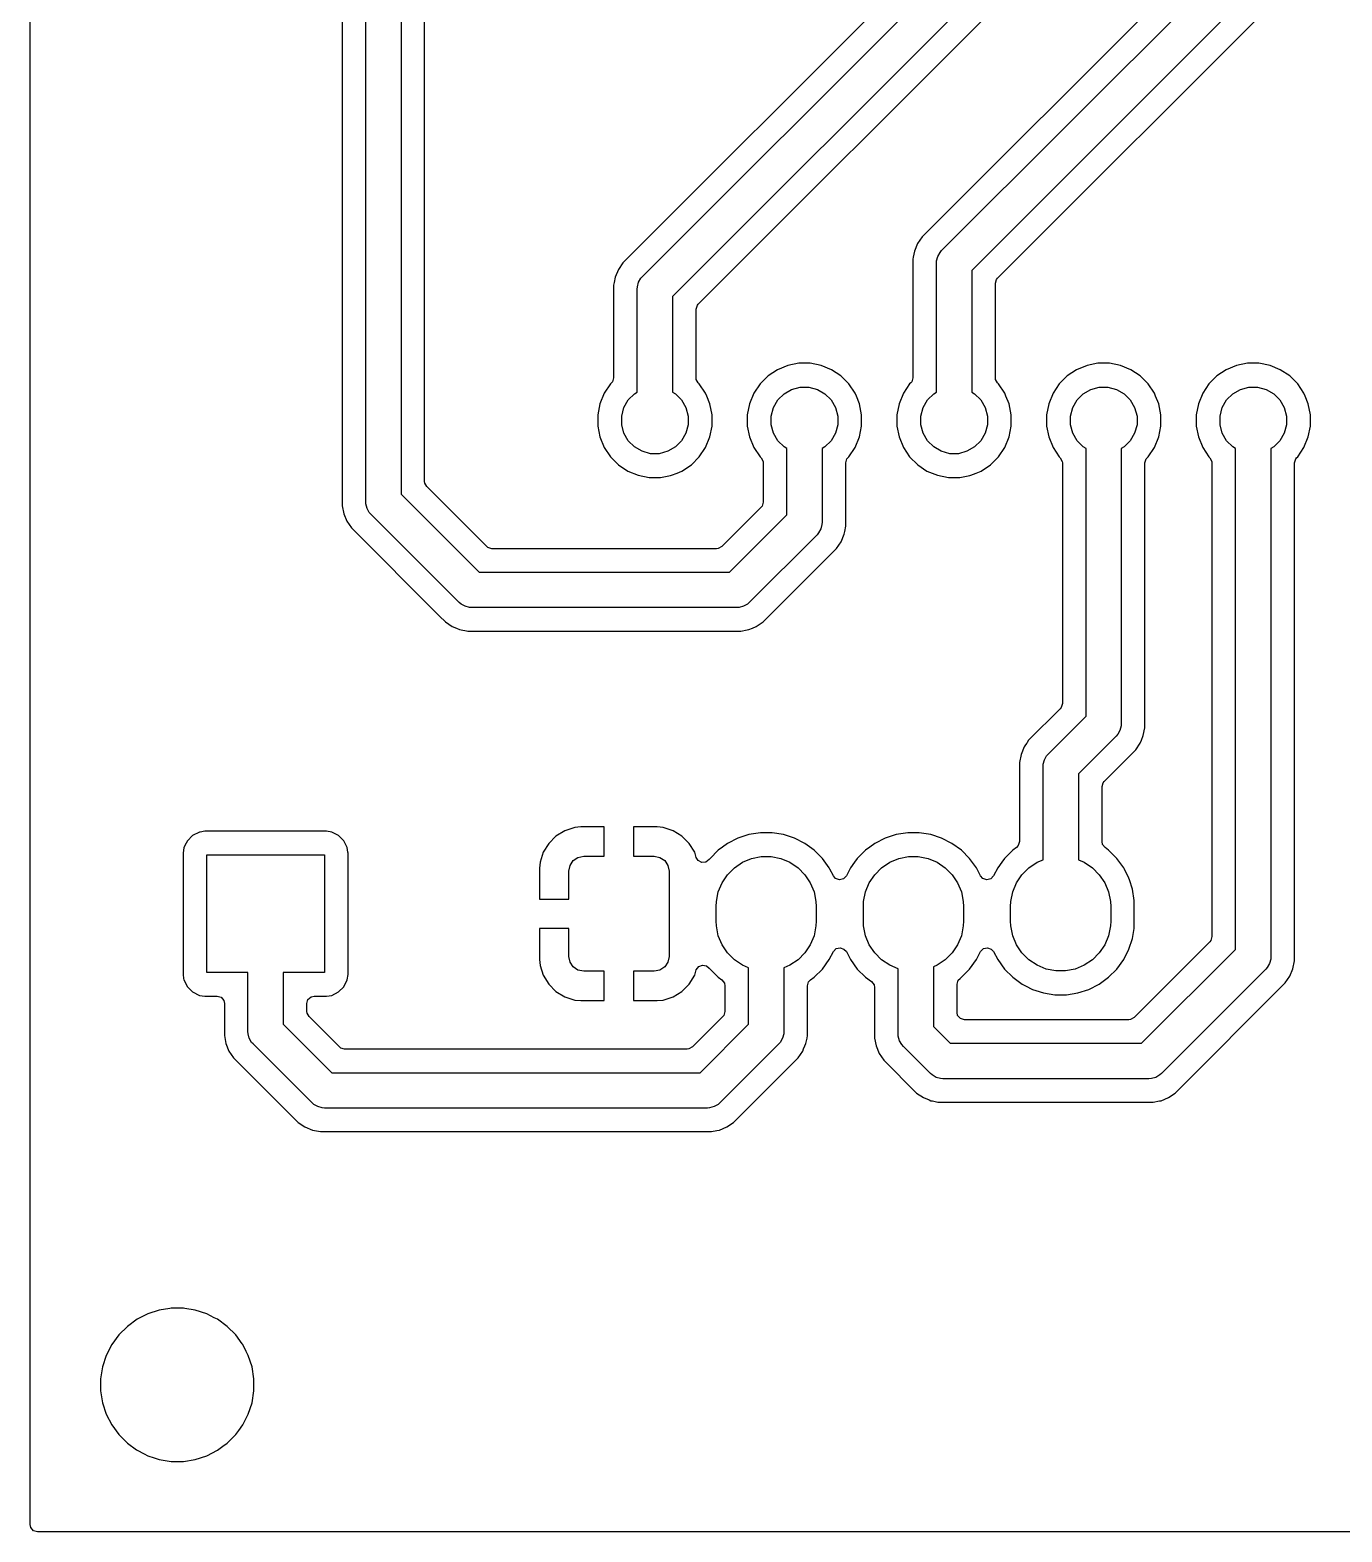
# Model space of a CAD drawing. Header units: inches. Extents: x 5.14 to 6.67, y -5.12 to -2.8.
# Drawn here: x 5.138 to 6.015, y -5.118 to -4.114 of the extents above; entities that cross this region are included whole.
import ezdxf

# ---------------------------------------------------------------- set-up
doc = ezdxf.new("R2010")
doc.units = ezdxf.units.IN
doc.header["$MEASUREMENT"] = 0
doc.layers.add('B.Cu', color=153, linetype='CONTINUOUS', true_color=0x4d7fc4)

msp = doc.modelspace()

# ---------------------------------------------------------------- linework, layer by layer
at = {"layer": 'B.Cu', "linetype": 'CONTINUOUS'}
for p, q in [((5.1378, -4.6641), (5.1378, -3.3295)), ((5.3622, -4.4291), (5.3622, -3.4301)), ((5.3858, -3.4252), (5.3858, -4.4242)), ((5.3464, -3.4386), (5.3464, -4.4264)), ((5.4016, -4.4157), (5.4016, -3.5263)), ((5.8765, -3.927), (5.5341, -4.2694)), ((5.5472, -4.2787), (5.8937, -3.9321)), ((5.9139, -3.9454), (5.5673, -4.2919)), ((5.5845, -4.297), (5.9269, -3.9546)), ((5.9749, -4.0113), (5.7341, -4.2521)), ((5.7472, -4.2613), (5.9921, -4.0164)), ((6.0123, -4.0296), (5.7673, -4.2746)), ((5.7845, -4.2797), (6.0254, -4.0388)), ((5.7311, -4.2566), (5.729, -4.2616)), ((5.7341, -4.2521), (5.7311, -4.2566)), ((5.7341, -4.2521), (5.7341, -4.2521)), ((5.7282, -4.2657), (5.7279, -4.267)), ((5.7279, -4.267), (5.7279, -4.3463)), ((5.729, -4.2616), (5.7282, -4.2657)), ((5.7282, -4.2657), (5.7282, -4.2657)), ((5.729, -4.2616), (5.729, -4.2616)), ((5.7437, -4.2697), (5.7438, -4.2681)), ((5.7438, -4.2681), (5.7446, -4.2652)), ((5.7446, -4.2652), (5.7461, -4.2625)), ((5.7461, -4.2625), (5.7472, -4.2613)), ((5.5311, -4.2739), (5.529, -4.279)), ((5.5341, -4.2694), (5.5311, -4.2739)), ((5.5341, -4.2694), (5.5341, -4.2694)), ((5.7437, -4.3559), (5.7437, -4.2697)), ((5.7673, -4.2746), (5.7673, -4.3559)), ((5.5282, -4.2827), (5.5279, -4.2843)), ((5.5279, -4.2843), (5.5279, -4.3463)), ((5.529, -4.279), (5.5282, -4.2827)), ((5.5282, -4.2827), (5.5282, -4.2827)), ((5.529, -4.279), (5.529, -4.279)), ((5.5437, -4.287), (5.5438, -4.2855)), ((5.5437, -4.3559), (5.5437, -4.287)), ((5.5438, -4.2855), (5.5446, -4.2825)), ((5.5446, -4.2825), (5.5461, -4.2798)), ((5.5461, -4.2798), (5.5472, -4.2787)), ((5.7831, -4.2831), (5.7839, -4.2805)), ((5.7831, -4.3463), (5.7831, -4.2831)), ((5.7839, -4.2805), (5.7845, -4.2797)), ((5.5673, -4.2919), (5.5673, -4.3559)), ((5.5831, -4.3005), (5.5839, -4.2978)), ((5.5839, -4.2978), (5.5845, -4.297)), ((5.5831, -4.3463), (5.5831, -4.3005)), ((5.6444, -4.3381), (5.6374, -4.3409)), ((5.6517, -4.3366), (5.6444, -4.3381)), ((5.6444, -4.3381), (5.6444, -4.3381)), ((5.6593, -4.3366), (5.6517, -4.3366)), ((5.6517, -4.3366), (5.6517, -4.3366)), ((5.6667, -4.3381), (5.6593, -4.3366)), ((5.6593, -4.3366), (5.6593, -4.3366)), ((5.6736, -4.3409), (5.6667, -4.3381)), ((5.6667, -4.3381), (5.6667, -4.3381)), ((5.8444, -4.3381), (5.8374, -4.3409)), ((5.8517, -4.3366), (5.8444, -4.3381)), ((5.8444, -4.3381), (5.8444, -4.3381)), ((5.8593, -4.3366), (5.8517, -4.3366)), ((5.8517, -4.3366), (5.8517, -4.3366)), ((5.8667, -4.3381), (5.8593, -4.3366)), ((5.8593, -4.3366), (5.8593, -4.3366)), ((5.8736, -4.3409), (5.8667, -4.3381)), ((5.8667, -4.3381), (5.8667, -4.3381)), ((5.9444, -4.3381), (5.9374, -4.3409)), ((5.9517, -4.3366), (5.9444, -4.3381)), ((5.9444, -4.3381), (5.9444, -4.3381)), ((5.9593, -4.3366), (5.9517, -4.3366)), ((5.9517, -4.3366), (5.9517, -4.3366)), ((5.9667, -4.3381), (5.9593, -4.3366)), ((5.9593, -4.3366), (5.9593, -4.3366)), ((5.9736, -4.3409), (5.9667, -4.3381)), ((5.9667, -4.3381), (5.9667, -4.3381)), ((5.5279, -4.3463), (5.5272, -4.349)), ((5.5832, -4.3474), (5.5831, -4.3463)), ((5.5845, -4.3498), (5.5832, -4.3474)), ((5.6312, -4.3451), (5.6258, -4.3504)), ((5.6374, -4.3409), (5.6312, -4.3451)), ((5.6799, -4.3451), (5.6736, -4.3409)), ((5.6852, -4.3504), (5.6799, -4.3451)), ((5.7279, -4.3463), (5.7272, -4.349)), ((5.7832, -4.3474), (5.7831, -4.3463)), ((5.7845, -4.3498), (5.7832, -4.3474)), ((5.8312, -4.3451), (5.8258, -4.3504)), ((5.8374, -4.3409), (5.8312, -4.3451)), ((5.8799, -4.3451), (5.8736, -4.3409)), ((5.8852, -4.3504), (5.8799, -4.3451)), ((5.9312, -4.3451), (5.9258, -4.3504)), ((5.9374, -4.3409), (5.9312, -4.3451)), ((5.9799, -4.3451), (5.9736, -4.3409)), ((5.9852, -4.3504), (5.9799, -4.3451)), ((5.5217, -4.3567), (5.5188, -4.3637)), ((5.5258, -4.3504), (5.5217, -4.3567)), ((5.5265, -4.3498), (5.5258, -4.3504)), ((5.5258, -4.3504), (5.5258, -4.3504)), ((5.5272, -4.349), (5.5265, -4.3498)), ((5.5377, -4.3611), (5.5419, -4.357)), ((5.5419, -4.357), (5.5437, -4.3559)), ((5.5673, -4.3559), (5.5692, -4.357)), ((5.5692, -4.357), (5.5733, -4.3611)), ((5.5852, -4.3504), (5.5845, -4.3498)), ((5.5894, -4.3567), (5.5852, -4.3504)), ((5.5902, -4.3587), (5.5894, -4.3567)), ((5.6217, -4.3567), (5.6188, -4.3637)), ((5.6258, -4.3504), (5.6217, -4.3567)), ((5.6377, -4.3611), (5.6419, -4.357)), ((5.6419, -4.357), (5.6469, -4.3541)), ((5.6469, -4.3541), (5.6526, -4.3526)), ((5.6526, -4.3526), (5.6584, -4.3526)), ((5.6584, -4.3526), (5.6641, -4.3541)), ((5.6641, -4.3541), (5.6692, -4.357)), ((5.6692, -4.357), (5.6733, -4.3611)), ((5.6894, -4.3567), (5.6852, -4.3504)), ((5.6902, -4.3587), (5.6894, -4.3567)), ((5.7217, -4.3567), (5.7188, -4.3637)), ((5.7258, -4.3504), (5.7217, -4.3567)), ((5.7265, -4.3498), (5.7258, -4.3504)), ((5.7258, -4.3504), (5.7258, -4.3504)), ((5.7272, -4.349), (5.7265, -4.3498)), ((5.7377, -4.3611), (5.7419, -4.357)), ((5.7419, -4.357), (5.7437, -4.3559)), ((5.7673, -4.3559), (5.7692, -4.357)), ((5.7692, -4.357), (5.7733, -4.3611)), ((5.7852, -4.3504), (5.7845, -4.3498)), ((5.7894, -4.3567), (5.7852, -4.3504)), ((5.7902, -4.3587), (5.7894, -4.3567)), ((5.8217, -4.3567), (5.8188, -4.3637)), ((5.8258, -4.3504), (5.8217, -4.3567)), ((5.8377, -4.3611), (5.8419, -4.357)), ((5.8419, -4.357), (5.8469, -4.3541)), ((5.8469, -4.3541), (5.8526, -4.3526)), ((5.8526, -4.3526), (5.8584, -4.3526)), ((5.8584, -4.3526), (5.8641, -4.3541)), ((5.8641, -4.3541), (5.8692, -4.357)), ((5.8692, -4.357), (5.8733, -4.3611)), ((5.8894, -4.3567), (5.8852, -4.3504)), ((5.8902, -4.3587), (5.8894, -4.3567)), ((5.9217, -4.3567), (5.9188, -4.3637)), ((5.9258, -4.3504), (5.9217, -4.3567)), ((5.9377, -4.3611), (5.9419, -4.357)), ((5.9419, -4.357), (5.9469, -4.3541)), ((5.9469, -4.3541), (5.9526, -4.3526)), ((5.9526, -4.3526), (5.9584, -4.3526)), ((5.9584, -4.3526), (5.9641, -4.3541)), ((5.9641, -4.3541), (5.9692, -4.357)), ((5.9692, -4.357), (5.9733, -4.3611)), ((5.9894, -4.3567), (5.9852, -4.3504)), ((5.9902, -4.3587), (5.9894, -4.3567)), ((5.5188, -4.3637), (5.5173, -4.371)), ((5.5188, -4.3637), (5.5188, -4.3637)), ((5.5333, -4.3719), (5.5348, -4.3662)), ((5.5348, -4.3662), (5.5377, -4.3611)), ((5.5733, -4.3611), (5.5762, -4.3662)), ((5.5762, -4.3662), (5.5778, -4.3719)), ((5.5923, -4.3637), (5.5902, -4.3587)), ((5.5937, -4.371), (5.5923, -4.3637)), ((5.5923, -4.3637), (5.5923, -4.3637)), ((5.5923, -4.3637), (5.5923, -4.3637)), ((5.6188, -4.3637), (5.6173, -4.371)), ((5.6188, -4.3637), (5.6188, -4.3637)), ((5.6333, -4.3719), (5.6348, -4.3662)), ((5.6348, -4.3662), (5.6377, -4.3611)), ((5.6733, -4.3611), (5.6762, -4.3662)), ((5.6762, -4.3662), (5.6778, -4.3719)), ((5.6923, -4.3637), (5.6902, -4.3587)), ((5.6937, -4.371), (5.6923, -4.3637)), ((5.6923, -4.3637), (5.6923, -4.3637)), ((5.6923, -4.3637), (5.6923, -4.3637)), ((5.7188, -4.3637), (5.7173, -4.371)), ((5.7188, -4.3637), (5.7188, -4.3637)), ((5.7333, -4.3719), (5.7348, -4.3662)), ((5.7348, -4.3662), (5.7377, -4.3611)), ((5.7733, -4.3611), (5.7762, -4.3662)), ((5.7762, -4.3662), (5.7778, -4.3719)), ((5.7923, -4.3637), (5.7902, -4.3587)), ((5.7937, -4.371), (5.7923, -4.3637)), ((5.7923, -4.3637), (5.7923, -4.3637)), ((5.7923, -4.3637), (5.7923, -4.3637)), ((5.8188, -4.3637), (5.8173, -4.371)), ((5.8188, -4.3637), (5.8188, -4.3637)), ((5.8333, -4.3719), (5.8348, -4.3662)), ((5.8348, -4.3662), (5.8377, -4.3611)), ((5.8733, -4.3611), (5.8762, -4.3662)), ((5.8762, -4.3662), (5.8778, -4.3719)), ((5.8923, -4.3637), (5.8902, -4.3587)), ((5.8937, -4.371), (5.8923, -4.3637)), ((5.8923, -4.3637), (5.8923, -4.3637)), ((5.8923, -4.3637), (5.8923, -4.3637)), ((5.9188, -4.3637), (5.9173, -4.371)), ((5.9188, -4.3637), (5.9188, -4.3637)), ((5.9333, -4.3719), (5.9348, -4.3662)), ((5.9348, -4.3662), (5.9377, -4.3611)), ((5.9733, -4.3611), (5.9762, -4.3662)), ((5.9762, -4.3662), (5.9778, -4.3719)), ((5.9923, -4.3637), (5.9902, -4.3587)), ((5.9937, -4.371), (5.9923, -4.3637)), ((5.9923, -4.3637), (5.9923, -4.3637)), ((5.9923, -4.3637), (5.9923, -4.3637)), ((5.5173, -4.371), (5.5173, -4.371)), ((5.5173, -4.371), (5.5173, -4.3786)), ((5.5173, -4.3786), (5.5173, -4.3786)), ((5.5173, -4.3786), (5.5173, -4.3786)), ((5.5173, -4.3786), (5.5188, -4.3859)), ((5.5333, -4.3777), (5.5333, -4.3719)), ((5.5348, -4.3834), (5.5333, -4.3777)), ((5.5778, -4.3777), (5.5762, -4.3834)), ((5.5778, -4.3719), (5.5778, -4.3777)), ((5.5923, -4.3859), (5.5937, -4.3786)), ((5.5937, -4.3786), (5.5937, -4.371)), ((5.5937, -4.371), (5.5937, -4.371)), ((5.6173, -4.371), (5.6173, -4.371)), ((5.6173, -4.371), (5.6173, -4.3786)), ((5.6173, -4.3786), (5.6173, -4.3786)), ((5.6173, -4.3786), (5.6173, -4.3786)), ((5.6173, -4.3786), (5.6188, -4.3859)), ((5.6333, -4.3777), (5.6333, -4.3719)), ((5.6348, -4.3834), (5.6333, -4.3777)), ((5.6778, -4.3777), (5.6762, -4.3834)), ((5.6778, -4.3719), (5.6778, -4.3777)), ((5.6923, -4.3859), (5.6937, -4.3786)), ((5.6937, -4.3786), (5.6937, -4.371)), ((5.6937, -4.371), (5.6937, -4.371)), ((5.7173, -4.371), (5.7173, -4.371)), ((5.7173, -4.371), (5.7173, -4.3786)), ((5.7173, -4.3786), (5.7173, -4.3786)), ((5.7173, -4.3786), (5.7173, -4.3786)), ((5.7173, -4.3786), (5.7188, -4.3859)), ((5.7333, -4.3777), (5.7333, -4.3719)), ((5.7348, -4.3834), (5.7333, -4.3777)), ((5.7778, -4.3777), (5.7762, -4.3834)), ((5.7778, -4.3719), (5.7778, -4.3777)), ((5.7923, -4.3859), (5.7937, -4.3786)), ((5.7937, -4.3786), (5.7937, -4.371)), ((5.7937, -4.371), (5.7937, -4.371)), ((5.8173, -4.371), (5.8173, -4.371)), ((5.8173, -4.371), (5.8173, -4.3786)), ((5.8173, -4.3786), (5.8173, -4.3786)), ((5.8173, -4.3786), (5.8173, -4.3786)), ((5.8173, -4.3786), (5.8188, -4.3859)), ((5.8333, -4.3777), (5.8333, -4.3719)), ((5.8348, -4.3834), (5.8333, -4.3777)), ((5.8778, -4.3777), (5.8762, -4.3834)), ((5.8778, -4.3719), (5.8778, -4.3777)), ((5.8923, -4.3859), (5.8937, -4.3786)), ((5.8937, -4.3786), (5.8937, -4.371)), ((5.8937, -4.371), (5.8937, -4.371)), ((5.9173, -4.371), (5.9173, -4.371)), ((5.9173, -4.371), (5.9173, -4.3786)), ((5.9173, -4.3786), (5.9173, -4.3786)), ((5.9173, -4.3786), (5.9173, -4.3786)), ((5.9173, -4.3786), (5.9188, -4.3859)), ((5.9333, -4.3777), (5.9333, -4.3719)), ((5.9348, -4.3834), (5.9333, -4.3777)), ((5.9778, -4.3777), (5.9762, -4.3834)), ((5.9778, -4.3719), (5.9778, -4.3777)), ((5.9923, -4.3859), (5.9937, -4.3786)), ((5.9937, -4.3786), (5.9937, -4.371)), ((5.9937, -4.371), (5.9937, -4.371)), ((5.5188, -4.3859), (5.5188, -4.3859)), ((5.5188, -4.3859), (5.5217, -4.3929)), ((5.5377, -4.3885), (5.5348, -4.3834)), ((5.5419, -4.3926), (5.5377, -4.3885)), ((5.5733, -4.3885), (5.5692, -4.3926)), ((5.5762, -4.3834), (5.5733, -4.3885)), ((5.5894, -4.3929), (5.5923, -4.3859)), ((5.6188, -4.3859), (5.6188, -4.3859)), ((5.6188, -4.3859), (5.6217, -4.3929)), ((5.6377, -4.3885), (5.6348, -4.3834)), ((5.6419, -4.3926), (5.6377, -4.3885)), ((5.6733, -4.3885), (5.6692, -4.3926)), ((5.6762, -4.3834), (5.6733, -4.3885)), ((5.6894, -4.3929), (5.6923, -4.3859)), ((5.7188, -4.3859), (5.7188, -4.3859)), ((5.7188, -4.3859), (5.7217, -4.3929)), ((5.7377, -4.3885), (5.7348, -4.3834)), ((5.7419, -4.3926), (5.7377, -4.3885)), ((5.7733, -4.3885), (5.7692, -4.3926)), ((5.7762, -4.3834), (5.7733, -4.3885)), ((5.7894, -4.3929), (5.7923, -4.3859)), ((5.8188, -4.3859), (5.8188, -4.3859)), ((5.8188, -4.3859), (5.8217, -4.3929)), ((5.8377, -4.3885), (5.8348, -4.3834)), ((5.8419, -4.3926), (5.8377, -4.3885)), ((5.8733, -4.3885), (5.8692, -4.3926)), ((5.8762, -4.3834), (5.8733, -4.3885)), ((5.8894, -4.3929), (5.8923, -4.3859)), ((5.9188, -4.3859), (5.9188, -4.3859)), ((5.9188, -4.3859), (5.9217, -4.3929)), ((5.9377, -4.3885), (5.9348, -4.3834)), ((5.9419, -4.3926), (5.9377, -4.3885)), ((5.9733, -4.3885), (5.9692, -4.3926)), ((5.9762, -4.3834), (5.9733, -4.3885)), ((5.9894, -4.3929), (5.9923, -4.3859)), ((5.5217, -4.3929), (5.5258, -4.3992)), ((5.5469, -4.3955), (5.5419, -4.3926)), ((5.5526, -4.3971), (5.5469, -4.3955)), ((5.5584, -4.3971), (5.5526, -4.3971)), ((5.5641, -4.3955), (5.5584, -4.3971)), ((5.5692, -4.3926), (5.5641, -4.3955)), ((5.5852, -4.3992), (5.5894, -4.3929)), ((5.6217, -4.3929), (5.6258, -4.3992)), ((5.6437, -4.3937), (5.6419, -4.3926)), ((5.6437, -4.438), (5.6437, -4.3937)), ((5.6692, -4.3926), (5.6673, -4.3937)), ((5.6673, -4.3937), (5.6673, -4.4429)), ((5.6852, -4.3992), (5.6894, -4.3929)), ((5.7217, -4.3929), (5.7258, -4.3992)), ((5.7469, -4.3955), (5.7419, -4.3926)), ((5.7526, -4.3971), (5.7469, -4.3955)), ((5.7584, -4.3971), (5.7526, -4.3971)), ((5.7641, -4.3955), (5.7584, -4.3971)), ((5.7692, -4.3926), (5.7641, -4.3955)), ((5.7852, -4.3992), (5.7894, -4.3929)), ((5.8217, -4.3929), (5.8258, -4.3992)), ((5.8437, -4.3937), (5.8419, -4.3926)), ((5.8437, -4.5727), (5.8437, -4.3937)), ((5.8692, -4.3926), (5.8673, -4.3937)), ((5.8673, -4.3937), (5.8673, -4.5776)), ((5.8852, -4.3992), (5.8894, -4.3929)), ((5.9217, -4.3929), (5.9258, -4.3992)), ((5.9437, -4.3937), (5.9419, -4.3926)), ((5.9437, -4.7286), (5.9437, -4.3937)), ((5.9692, -4.3926), (5.9673, -4.3937)), ((5.9673, -4.3937), (5.9673, -4.7335)), ((5.9852, -4.3992), (5.9894, -4.3929)), ((5.5258, -4.3992), (5.5312, -4.4045)), ((5.5312, -4.4045), (5.5374, -4.4087)), ((5.5374, -4.4087), (5.5444, -4.4115)), ((5.5703, -4.41), (5.5736, -4.4087)), ((5.5736, -4.4087), (5.5799, -4.4045)), ((5.5736, -4.4087), (5.5736, -4.4087)), ((5.5736, -4.4087), (5.5736, -4.4087)), ((5.5799, -4.4045), (5.5852, -4.3992)), ((5.6258, -4.3992), (5.6265, -4.3998)), ((5.6265, -4.3998), (5.6278, -4.4022)), ((5.6278, -4.4022), (5.6279, -4.4033)), ((5.6279, -4.4033), (5.6279, -4.4295)), ((5.6831, -4.4033), (5.6839, -4.4006)), ((5.6831, -4.4456), (5.6831, -4.4033)), ((5.6839, -4.4006), (5.6845, -4.3998)), ((5.6845, -4.3998), (5.6852, -4.3992)), ((5.6852, -4.3992), (5.6852, -4.3992)), ((5.7258, -4.3992), (5.7312, -4.4045)), ((5.7312, -4.4045), (5.7374, -4.4087)), ((5.7374, -4.4087), (5.7444, -4.4115)), ((5.7703, -4.41), (5.7736, -4.4087)), ((5.7736, -4.4087), (5.7799, -4.4045)), ((5.7736, -4.4087), (5.7736, -4.4087)), ((5.7736, -4.4087), (5.7736, -4.4087)), ((5.7799, -4.4045), (5.7852, -4.3992)), ((5.8258, -4.3992), (5.8265, -4.3998)), ((5.8265, -4.3998), (5.8278, -4.4022)), ((5.8278, -4.4022), (5.8279, -4.4033)), ((5.8279, -4.4033), (5.8279, -4.5641)), ((5.8831, -4.4033), (5.8839, -4.4006)), ((5.8831, -4.5748), (5.8831, -4.4033)), ((5.8839, -4.4006), (5.8845, -4.3998)), ((5.8845, -4.3998), (5.8852, -4.3992)), ((5.8852, -4.3992), (5.8852, -4.3992)), ((5.9258, -4.3992), (5.9265, -4.3998)), ((5.9265, -4.3998), (5.9278, -4.4022)), ((5.9278, -4.4022), (5.9279, -4.4033)), ((5.9279, -4.4033), (5.9279, -4.72)), ((5.9831, -4.4033), (5.9839, -4.4006)), ((5.9831, -4.7307), (5.9831, -4.4033)), ((5.9839, -4.4006), (5.9845, -4.3998)), ((5.9845, -4.3998), (5.9852, -4.3992)), ((5.9852, -4.3992), (5.9852, -4.3992)), ((5.4017, -4.4167), (5.4016, -4.4157)), ((5.403, -4.4191), (5.4017, -4.4167)), ((5.5444, -4.4115), (5.5444, -4.4115)), ((5.5444, -4.4115), (5.5444, -4.4115)), ((5.5444, -4.4115), (5.5444, -4.4115)), ((5.5444, -4.4115), (5.5517, -4.413)), ((5.5517, -4.413), (5.5517, -4.413)), ((5.5517, -4.413), (5.5593, -4.413)), ((5.5593, -4.413), (5.566, -4.4117)), ((5.566, -4.4117), (5.5667, -4.4115)), ((5.5667, -4.4115), (5.5703, -4.41)), ((5.7444, -4.4115), (5.7444, -4.4115)), ((5.7444, -4.4115), (5.7444, -4.4115)), ((5.7444, -4.4115), (5.7444, -4.4115)), ((5.7444, -4.4115), (5.7517, -4.413)), ((5.7517, -4.413), (5.7517, -4.413)), ((5.7517, -4.413), (5.7593, -4.413)), ((5.7593, -4.413), (5.766, -4.4117)), ((5.766, -4.4117), (5.7667, -4.4115)), ((5.7667, -4.4115), (5.7703, -4.41)), ((5.3464, -4.4264), (5.3464, -4.4319)), ((5.3858, -4.4242), (5.438, -4.4764)), ((5.4431, -4.4592), (5.403, -4.4191)), ((5.3464, -4.4319), (5.3464, -4.4319)), ((5.3464, -4.4319), (5.3464, -4.4319)), ((5.3464, -4.4319), (5.3475, -4.4372)), ((5.3475, -4.4372), (5.3475, -4.4372)), ((5.3475, -4.4372), (5.3496, -4.4422)), ((5.3623, -4.4307), (5.3622, -4.4291)), ((5.3631, -4.4337), (5.3623, -4.4307)), ((5.3646, -4.4363), (5.3631, -4.4337)), ((5.3657, -4.4375), (5.3646, -4.4363)), ((5.4247, -4.4965), (5.3657, -4.4375)), ((5.6265, -4.4329), (5.6002, -4.4592)), ((5.6053, -4.4764), (5.6437, -4.438)), ((5.6272, -4.4321), (5.6265, -4.4329)), ((5.6279, -4.4295), (5.6272, -4.4321)), ((5.3496, -4.4422), (5.3526, -4.4467)), ((5.3526, -4.4467), (5.3526, -4.4467)), ((5.3526, -4.4467), (5.4116, -4.5058)), ((5.6664, -4.4474), (5.6649, -4.4501)), ((5.6672, -4.4445), (5.6664, -4.4474)), ((5.6673, -4.4429), (5.6672, -4.4445)), ((5.6824, -4.4492), (5.6831, -4.4456)), ((5.6639, -4.4513), (5.6186, -4.4965)), ((5.6649, -4.4501), (5.6639, -4.4513)), ((5.6769, -4.4605), (5.68, -4.456)), ((5.68, -4.456), (5.682, -4.451)), ((5.682, -4.451), (5.6824, -4.4492)), ((5.4439, -4.4598), (5.4431, -4.4592)), ((5.4465, -4.4606), (5.4439, -4.4598)), ((5.5968, -4.4606), (5.4465, -4.4606)), ((5.5978, -4.4605), (5.5968, -4.4606)), ((5.6002, -4.4592), (5.5978, -4.4605)), ((5.6278, -4.5096), (5.6769, -4.4605)), ((5.438, -4.4764), (5.6053, -4.4764)), ((5.4259, -4.4976), (5.4247, -4.4965)), ((5.4286, -4.4991), (5.4259, -4.4976)), ((5.4315, -4.4999), (5.4286, -4.4991)), ((5.6148, -4.4991), (5.6118, -4.4999)), ((5.6174, -4.4976), (5.6148, -4.4991)), ((5.6186, -4.4965), (5.6174, -4.4976)), ((5.4116, -4.5058), (5.4155, -4.5096)), ((5.4331, -4.5), (5.4315, -4.4999)), ((5.6102, -4.5), (5.4331, -4.5)), ((5.6118, -4.4999), (5.6102, -4.5)), ((5.4155, -4.5096), (5.4155, -4.5096)), ((5.4155, -4.5096), (5.42, -4.5126)), ((5.42, -4.5126), (5.42, -4.5126)), ((5.42, -4.5126), (5.42, -4.5126)), ((5.42, -4.5126), (5.4229, -4.5138)), ((5.4229, -4.5138), (5.4229, -4.5138)), ((5.4229, -4.5138), (5.4229, -4.5138)), ((5.4229, -4.5138), (5.425, -4.5147)), ((5.425, -4.5147), (5.425, -4.5147)), ((5.425, -4.5147), (5.425, -4.5147)), ((5.425, -4.5147), (5.425, -4.5147)), ((5.425, -4.5147), (5.4261, -4.5149)), ((5.4261, -4.5149), (5.4261, -4.5149)), ((5.4261, -4.5149), (5.4261, -4.5149)), ((5.4261, -4.5149), (5.4296, -4.5156)), ((5.4296, -4.5156), (5.4304, -4.5158)), ((5.4304, -4.5158), (5.4304, -4.5158)), ((5.4304, -4.5158), (5.613, -4.5158)), ((5.613, -4.5158), (5.6172, -4.5149)), ((5.6172, -4.5149), (5.6183, -4.5147)), ((5.6183, -4.5147), (5.6208, -4.5137)), ((5.6208, -4.5137), (5.6233, -4.5126)), ((5.6233, -4.5126), (5.6278, -4.5096)), ((5.6233, -4.5126), (5.6233, -4.5126)), ((5.6233, -4.5126), (5.6233, -4.5126)), ((5.8265, -4.5676), (5.8053, -4.5887)), ((5.8272, -4.5668), (5.8265, -4.5676)), ((5.8279, -4.5641), (5.8272, -4.5668)), ((5.8184, -4.5979), (5.8437, -4.5727)), ((5.8672, -4.5791), (5.8664, -4.5821)), ((5.8673, -4.5776), (5.8672, -4.5791)), ((5.8831, -4.5803), (5.8831, -4.5748)), ((5.8053, -4.5887), (5.8043, -4.5902)), ((5.8053, -4.5887), (5.8053, -4.5887)), ((5.8639, -4.5859), (5.8386, -4.6112)), ((5.8649, -4.5847), (5.8639, -4.5859)), ((5.8664, -4.5821), (5.8649, -4.5847)), ((5.88, -4.5906), (5.8807, -4.5887)), ((5.8807, -4.5887), (5.882, -4.5856)), ((5.882, -4.5856), (5.8831, -4.5803)), ((5.882, -4.5856), (5.882, -4.5856)), ((5.8003, -4.5983), (5.7992, -4.6036)), ((5.8023, -4.5932), (5.8003, -4.5983)), ((5.8003, -4.5983), (5.8003, -4.5983)), ((5.8033, -4.5918), (5.8023, -4.5932)), ((5.8041, -4.5906), (5.8033, -4.5918)), ((5.8043, -4.5902), (5.8041, -4.5906)), ((5.8159, -4.6018), (5.8174, -4.5991)), ((5.8174, -4.5991), (5.8184, -4.5979)), ((5.8558, -4.6163), (5.8769, -4.5951)), ((5.8769, -4.5951), (5.88, -4.5906)), ((5.8769, -4.5951), (5.8769, -4.5951)), ((5.7992, -4.6036), (5.7992, -4.6565)), ((5.815, -4.6063), (5.8151, -4.6048)), ((5.815, -4.6686), (5.815, -4.6063)), ((5.8151, -4.6048), (5.8159, -4.6018)), ((5.8386, -4.6112), (5.8386, -4.6686)), ((5.8544, -4.6197), (5.8551, -4.6171)), ((5.8551, -4.6171), (5.8558, -4.6163)), ((5.8544, -4.6565), (5.8544, -4.6197)), ((5.2547, -4.6496), (5.2515, -4.6501)), ((5.3359, -4.6496), (5.2547, -4.6496)), ((5.3396, -4.6502), (5.3359, -4.6496)), ((5.4953, -4.6492), (5.4894, -4.6529)), ((5.5019, -4.6471), (5.4953, -4.6492)), ((5.4953, -4.6492), (5.4953, -4.6492)), ((5.5059, -4.6467), (5.5019, -4.6471)), ((5.5217, -4.6467), (5.5059, -4.6467)), ((5.5059, -4.6467), (5.5059, -4.6467)), ((5.5217, -4.6663), (5.5217, -4.6467)), ((5.5571, -4.6467), (5.5413, -4.6467)), ((5.5413, -4.6467), (5.5413, -4.6663)), ((5.5611, -4.6471), (5.5571, -4.6467)), ((5.5677, -4.6492), (5.5611, -4.6471)), ((5.5611, -4.6471), (5.5611, -4.6471)), ((5.5736, -4.6529), (5.5677, -4.6492)), ((5.5677, -4.6492), (5.5677, -4.6492)), ((5.2422, -4.6575), (5.2407, -4.6604)), ((5.243, -4.656), (5.2422, -4.6575)), ((5.2465, -4.6524), (5.243, -4.656)), ((5.243, -4.656), (5.243, -4.656)), ((5.243, -4.656), (5.243, -4.656)), ((5.251, -4.6502), (5.2465, -4.6524)), ((5.2465, -4.6524), (5.2465, -4.6524)), ((5.2465, -4.6524), (5.2465, -4.6524)), ((5.2515, -4.6501), (5.251, -4.6502)), ((5.3404, -4.6506), (5.3396, -4.6502)), ((5.344, -4.6524), (5.3404, -4.6506)), ((5.3476, -4.656), (5.344, -4.6524)), ((5.344, -4.6524), (5.344, -4.6524)), ((5.344, -4.6524), (5.344, -4.6524)), ((5.3498, -4.6604), (5.3476, -4.656)), ((5.3476, -4.656), (5.3476, -4.656)), ((5.3476, -4.656), (5.3476, -4.656)), ((5.4846, -4.6577), (5.4809, -4.6636)), ((5.4894, -4.6529), (5.4846, -4.6577)), ((5.5784, -4.6577), (5.5736, -4.6529)), ((5.5821, -4.6636), (5.5784, -4.6577)), ((5.6041, -4.6577), (5.6007, -4.6602)), ((5.611, -4.6542), (5.6041, -4.6577)), ((5.6184, -4.6518), (5.611, -4.6542)), ((5.626, -4.6506), (5.6184, -4.6518)), ((5.6338, -4.6506), (5.626, -4.6506)), ((5.626, -4.6506), (5.626, -4.6506)), ((5.6414, -4.6518), (5.6338, -4.6506)), ((5.6338, -4.6506), (5.6338, -4.6506)), ((5.6488, -4.6542), (5.6414, -4.6518)), ((5.6557, -4.6577), (5.6488, -4.6542)), ((5.662, -4.6623), (5.6557, -4.6577)), ((5.7025, -4.6577), (5.6991, -4.6602)), ((5.7094, -4.6542), (5.7025, -4.6577)), ((5.7168, -4.6518), (5.7094, -4.6542)), ((5.7245, -4.6506), (5.7168, -4.6518)), ((5.7322, -4.6506), (5.7245, -4.6506)), ((5.7245, -4.6506), (5.7245, -4.6506)), ((5.7399, -4.6518), (5.7322, -4.6506)), ((5.7322, -4.6506), (5.7322, -4.6506)), ((5.7472, -4.6542), (5.7399, -4.6518)), ((5.7541, -4.6577), (5.7472, -4.6542)), ((5.7604, -4.6623), (5.7541, -4.6577)), ((5.7984, -4.6591), (5.7972, -4.6604)), ((5.7992, -4.6565), (5.7984, -4.6591)), ((5.8547, -4.6583), (5.8544, -4.6565)), ((5.8564, -4.6604), (5.8547, -4.6583)), ((5.1378, -5.0157), (5.1378, -4.6641)), ((5.2407, -4.6604), (5.2401, -4.6641)), ((5.2401, -4.6641), (5.2401, -4.7453)), ((5.2559, -4.7441), (5.2559, -4.6654)), ((5.2559, -4.6654), (5.3346, -4.6654)), ((5.3346, -4.6654), (5.3346, -4.7441)), ((5.3503, -4.6636), (5.3498, -4.6604)), ((5.3504, -4.6641), (5.3503, -4.6636)), ((5.3504, -4.6741), (5.3504, -4.6641)), ((5.4809, -4.6636), (5.4788, -4.6702)), ((5.4809, -4.6636), (5.4809, -4.6636)), ((5.4988, -4.6724), (5.5009, -4.6692)), ((5.5009, -4.6692), (5.5041, -4.6671)), ((5.5041, -4.6671), (5.5079, -4.6663)), ((5.5079, -4.6663), (5.5217, -4.6663)), ((5.5413, -4.6663), (5.5551, -4.6663)), ((5.5551, -4.6663), (5.5589, -4.6671)), ((5.5589, -4.6671), (5.5621, -4.6692)), ((5.5621, -4.6692), (5.5642, -4.6724)), ((5.5832, -4.6672), (5.5821, -4.6636)), ((5.5821, -4.6636), (5.5821, -4.6636)), ((5.5845, -4.6691), (5.5832, -4.6672)), ((5.5869, -4.6704), (5.5845, -4.6691)), ((5.5918, -4.6685), (5.5896, -4.6702)), ((5.592, -4.6682), (5.5918, -4.6685)), ((5.5924, -4.6677), (5.592, -4.6682)), ((5.5978, -4.6623), (5.5924, -4.6677)), ((5.5924, -4.6677), (5.5924, -4.6677)), ((5.5924, -4.6677), (5.5924, -4.6677)), ((5.6007, -4.6602), (5.5978, -4.6623)), ((5.5978, -4.6623), (5.5978, -4.6623)), ((5.5978, -4.6623), (5.5978, -4.6623)), ((5.6141, -4.6703), (5.6202, -4.6678)), ((5.6202, -4.6678), (5.6266, -4.6665)), ((5.6266, -4.6665), (5.6332, -4.6665)), ((5.6332, -4.6665), (5.6396, -4.6678)), ((5.6396, -4.6678), (5.6457, -4.6703)), ((5.6675, -4.6677), (5.662, -4.6623)), ((5.672, -4.674), (5.6675, -4.6677)), ((5.6908, -4.6677), (5.689, -4.6702)), ((5.6963, -4.6623), (5.6908, -4.6677)), ((5.6908, -4.6677), (5.6908, -4.6677)), ((5.6908, -4.6677), (5.6908, -4.6677)), ((5.6991, -4.6602), (5.6963, -4.6623)), ((5.6963, -4.6623), (5.6963, -4.6623)), ((5.6963, -4.6623), (5.6963, -4.6623)), ((5.7126, -4.6703), (5.7186, -4.6678)), ((5.7186, -4.6678), (5.7251, -4.6665)), ((5.7251, -4.6665), (5.7316, -4.6665)), ((5.7316, -4.6665), (5.7381, -4.6678)), ((5.7381, -4.6678), (5.7441, -4.6703)), ((5.7659, -4.6677), (5.7604, -4.6623)), ((5.7705, -4.674), (5.7659, -4.6677)), ((5.7892, -4.6677), (5.7874, -4.6702)), ((5.7947, -4.6623), (5.7892, -4.6677)), ((5.7892, -4.6677), (5.7892, -4.6677)), ((5.7892, -4.6677), (5.7892, -4.6677)), ((5.7972, -4.6604), (5.7947, -4.6623)), ((5.811, -4.6703), (5.815, -4.6686)), ((5.8386, -4.6686), (5.8425, -4.6703)), ((5.8588, -4.6623), (5.8564, -4.6604)), ((5.8643, -4.6677), (5.8588, -4.6623)), ((5.8689, -4.674), (5.8643, -4.6677)), ((5.3504, -4.7125), (5.3504, -4.6741)), ((5.4788, -4.6702), (5.4783, -4.6742)), ((5.4783, -4.6742), (5.4783, -4.6949)), ((5.4788, -4.6702), (5.4788, -4.6702)), ((5.498, -4.6762), (5.4988, -4.6724)), ((5.498, -4.6949), (5.498, -4.6762)), ((5.5642, -4.6724), (5.565, -4.6762)), ((5.565, -4.6762), (5.565, -4.7333)), ((5.5896, -4.6702), (5.5869, -4.6704)), ((5.6004, -4.684), (5.6041, -4.6786)), ((5.6041, -4.6786), (5.6087, -4.6739)), ((5.6087, -4.6739), (5.6141, -4.6703)), ((5.6457, -4.6703), (5.6512, -4.6739)), ((5.6512, -4.6739), (5.6558, -4.6786)), ((5.6558, -4.6786), (5.6594, -4.684)), ((5.6725, -4.675), (5.672, -4.674)), ((5.6748, -4.6794), (5.6725, -4.675)), ((5.6763, -4.6812), (5.6748, -4.6794)), ((5.6835, -4.6794), (5.6816, -4.6814)), ((5.6862, -4.674), (5.6835, -4.6794)), ((5.689, -4.6702), (5.6862, -4.674)), ((5.6988, -4.684), (5.7025, -4.6786)), ((5.7025, -4.6786), (5.7071, -4.6739)), ((5.7071, -4.6739), (5.7126, -4.6703)), ((5.7441, -4.6703), (5.7496, -4.6739)), ((5.7496, -4.6739), (5.7542, -4.6786)), ((5.7542, -4.6786), (5.7579, -4.684)), ((5.771, -4.675), (5.7705, -4.674)), ((5.7732, -4.6794), (5.771, -4.675)), ((5.7747, -4.6812), (5.7732, -4.6794)), ((5.7819, -4.6794), (5.78, -4.6814)), ((5.7847, -4.674), (5.7819, -4.6794)), ((5.7874, -4.6702), (5.7847, -4.674)), ((5.7973, -4.684), (5.8009, -4.6786)), ((5.8009, -4.6786), (5.8055, -4.6739)), ((5.8055, -4.6739), (5.811, -4.6703)), ((5.8425, -4.6703), (5.848, -4.6739)), ((5.848, -4.6739), (5.8526, -4.6786)), ((5.8526, -4.6786), (5.8563, -4.684)), ((5.8694, -4.675), (5.8689, -4.674)), ((5.8724, -4.6809), (5.8694, -4.675)), ((5.5979, -4.6901), (5.6004, -4.684)), ((5.6594, -4.684), (5.6619, -4.6901)), ((5.6789, -4.6821), (5.6763, -4.6812)), ((5.6816, -4.6814), (5.6789, -4.6821)), ((5.6963, -4.6901), (5.6988, -4.684)), ((5.7579, -4.684), (5.7604, -4.6901)), ((5.7773, -4.6821), (5.7747, -4.6812)), ((5.78, -4.6814), (5.7773, -4.6821)), ((5.7947, -4.6901), (5.7973, -4.684)), ((5.8563, -4.684), (5.8588, -4.6901)), ((5.8728, -4.6821), (5.8724, -4.6809)), ((5.8724, -4.6809), (5.8724, -4.6809)), ((5.8724, -4.6809), (5.8724, -4.6809)), ((5.8748, -4.6883), (5.8728, -4.6821)), ((5.876, -4.6959), (5.8748, -4.6883)), ((5.4783, -4.6949), (5.498, -4.6949)), ((5.5965, -4.6998), (5.5966, -4.6965)), ((5.5965, -4.7096), (5.5965, -4.6998)), ((5.5966, -4.6965), (5.5979, -4.6901)), ((5.6619, -4.6901), (5.6632, -4.6965)), ((5.6632, -4.6965), (5.6634, -4.6998)), ((5.6634, -4.6998), (5.6634, -4.7096)), ((5.6949, -4.6998), (5.695, -4.6965)), ((5.6949, -4.7096), (5.6949, -4.6998)), ((5.695, -4.6965), (5.6963, -4.6901)), ((5.7604, -4.6901), (5.7616, -4.6965)), ((5.7616, -4.6965), (5.7618, -4.6998)), ((5.7618, -4.6998), (5.7618, -4.7096)), ((5.7933, -4.6998), (5.7935, -4.6965)), ((5.7933, -4.7096), (5.7933, -4.6998)), ((5.7935, -4.6965), (5.7947, -4.6901)), ((5.8588, -4.6901), (5.8601, -4.6965)), ((5.8601, -4.6965), (5.8602, -4.6998)), ((5.8602, -4.6998), (5.8602, -4.7096)), ((5.876, -4.7135), (5.876, -4.6959)), ((5.5966, -4.7129), (5.5965, -4.7096)), ((5.6634, -4.7096), (5.6632, -4.7129)), ((5.695, -4.7129), (5.6949, -4.7096)), ((5.7618, -4.7096), (5.7616, -4.7129)), ((5.7935, -4.7129), (5.7933, -4.7096)), ((5.8602, -4.7096), (5.8601, -4.7129)), ((5.3504, -4.7453), (5.3504, -4.7125)), ((5.4783, -4.7146), (5.4783, -4.7352)), ((5.498, -4.7146), (5.4783, -4.7146)), ((5.498, -4.7333), (5.498, -4.7146)), ((5.5979, -4.7194), (5.5966, -4.7129)), ((5.6004, -4.7254), (5.5979, -4.7194)), ((5.6619, -4.7194), (5.6594, -4.7254)), ((5.6632, -4.7129), (5.6619, -4.7194)), ((5.6963, -4.7194), (5.695, -4.7129)), ((5.6988, -4.7254), (5.6963, -4.7194)), ((5.7604, -4.7194), (5.7579, -4.7254)), ((5.7616, -4.7129), (5.7604, -4.7194)), ((5.7947, -4.7194), (5.7935, -4.7129)), ((5.7973, -4.7254), (5.7947, -4.7194)), ((5.8588, -4.7194), (5.8563, -4.7254)), ((5.8601, -4.7129), (5.8588, -4.7194)), ((5.8748, -4.7212), (5.8758, -4.7146)), ((5.8758, -4.7146), (5.876, -4.7135)), ((5.9279, -4.72), (5.9272, -4.7227)), ((5.6041, -4.7309), (5.6004, -4.7254)), ((5.6594, -4.7254), (5.6558, -4.7309)), ((5.672, -4.7354), (5.6748, -4.73)), ((5.6748, -4.73), (5.6767, -4.728)), ((5.6767, -4.728), (5.6793, -4.7274)), ((5.6793, -4.7274), (5.6819, -4.7283)), ((5.6819, -4.7283), (5.6835, -4.73)), ((5.6835, -4.73), (5.6862, -4.7354)), ((5.7025, -4.7309), (5.6988, -4.7254)), ((5.7579, -4.7254), (5.7542, -4.7309)), ((5.7705, -4.7354), (5.7732, -4.73)), ((5.7732, -4.73), (5.7751, -4.728)), ((5.7751, -4.728), (5.7778, -4.7274)), ((5.7778, -4.7274), (5.7804, -4.7283)), ((5.7804, -4.7283), (5.7819, -4.73)), ((5.7819, -4.73), (5.7847, -4.7354)), ((5.8009, -4.7309), (5.7973, -4.7254)), ((5.8563, -4.7254), (5.8526, -4.7309)), ((5.8689, -4.7354), (5.8724, -4.7285)), ((5.8724, -4.7285), (5.8748, -4.7212)), ((5.9265, -4.7235), (5.8758, -4.7741)), ((5.8809, -4.7913), (5.9437, -4.7286)), ((5.9272, -4.7227), (5.9265, -4.7235)), ((5.4783, -4.7352), (5.4788, -4.7393)), ((5.4788, -4.7393), (5.4809, -4.7458)), ((5.4988, -4.737), (5.498, -4.7333)), ((5.5009, -4.7402), (5.4988, -4.737)), ((5.5041, -4.7424), (5.5009, -4.7402)), ((5.5621, -4.7402), (5.5589, -4.7424)), ((5.5642, -4.737), (5.5621, -4.7402)), ((5.565, -4.7333), (5.5642, -4.737)), ((5.5832, -4.7423), (5.5848, -4.74)), ((5.5848, -4.74), (5.5873, -4.739)), ((5.5873, -4.739), (5.59, -4.7395)), ((5.59, -4.7395), (5.5918, -4.741)), ((5.6087, -4.7355), (5.6041, -4.7309)), ((5.6141, -4.7392), (5.6087, -4.7355)), ((5.6181, -4.7408), (5.6141, -4.7392)), ((5.6457, -4.7392), (5.6417, -4.7408)), ((5.6512, -4.7355), (5.6457, -4.7392)), ((5.6558, -4.7309), (5.6512, -4.7355)), ((5.6675, -4.7417), (5.672, -4.7354)), ((5.6862, -4.7354), (5.6908, -4.7417)), ((5.7071, -4.7355), (5.7025, -4.7309)), ((5.7126, -4.7392), (5.7071, -4.7355)), ((5.7181, -4.7415), (5.7126, -4.7392)), ((5.7441, -4.7392), (5.7417, -4.7401)), ((5.7417, -4.7401), (5.7417, -4.7801)), ((5.7496, -4.7355), (5.7441, -4.7392)), ((5.7542, -4.7309), (5.7496, -4.7355)), ((5.7659, -4.7417), (5.7705, -4.7354)), ((5.7847, -4.7354), (5.7892, -4.7417)), ((5.8055, -4.7355), (5.8009, -4.7309)), ((5.811, -4.7392), (5.8055, -4.7355)), ((5.8171, -4.7417), (5.811, -4.7392)), ((5.8425, -4.7392), (5.8365, -4.7417)), ((5.848, -4.7355), (5.8425, -4.7392)), ((5.8526, -4.7309), (5.848, -4.7355)), ((5.8643, -4.7417), (5.8689, -4.7354)), ((5.9664, -4.738), (5.9649, -4.7407)), ((5.9672, -4.735), (5.9664, -4.738)), ((5.9673, -4.7335), (5.9672, -4.735)), ((5.982, -4.7415), (5.9831, -4.7362)), ((5.9831, -4.7362), (5.9831, -4.7307)), ((5.2401, -4.7453), (5.2405, -4.7479)), ((5.2405, -4.7479), (5.2407, -4.749)), ((5.2407, -4.749), (5.243, -4.7535)), ((5.2835, -4.7441), (5.2559, -4.7441)), ((5.2835, -4.7835), (5.2835, -4.7441)), ((5.3346, -4.7441), (5.3071, -4.7441)), ((5.3071, -4.7441), (5.3071, -4.7786)), ((5.3476, -4.7535), (5.3498, -4.749)), ((5.3498, -4.749), (5.3504, -4.7453)), ((5.3498, -4.749), (5.3498, -4.749)), ((5.3498, -4.749), (5.3498, -4.749)), ((5.4809, -4.7458), (5.4809, -4.7458)), ((5.4809, -4.7458), (5.4846, -4.7517)), ((5.5079, -4.7431), (5.5041, -4.7424)), ((5.5217, -4.7431), (5.5079, -4.7431)), ((5.5217, -4.7628), (5.5217, -4.7431)), ((5.5551, -4.7431), (5.5413, -4.7431)), ((5.5413, -4.7431), (5.5413, -4.7628)), ((5.5589, -4.7424), (5.5551, -4.7431)), ((5.5784, -4.7517), (5.5821, -4.7458)), ((5.5821, -4.7458), (5.5832, -4.7423)), ((5.5821, -4.7458), (5.5821, -4.7458)), ((5.5918, -4.741), (5.5924, -4.7417)), ((5.5924, -4.7417), (5.5978, -4.7472)), ((5.5978, -4.7472), (5.6003, -4.749)), ((5.6003, -4.749), (5.602, -4.7512)), ((5.6181, -4.7786), (5.6181, -4.7408)), ((5.6417, -4.7408), (5.6417, -4.7835)), ((5.6583, -4.7503), (5.6595, -4.749)), ((5.6595, -4.749), (5.662, -4.7472)), ((5.662, -4.7472), (5.6675, -4.7417)), ((5.6908, -4.7417), (5.6963, -4.7472)), ((5.6963, -4.7472), (5.7003, -4.7501)), ((5.7003, -4.7501), (5.702, -4.7523)), ((5.7181, -4.785), (5.7181, -4.7415)), ((5.7575, -4.7518), (5.7583, -4.7492)), ((5.7583, -4.7492), (5.7595, -4.7479)), ((5.7595, -4.7479), (5.7604, -4.7472)), ((5.7604, -4.7472), (5.7659, -4.7417)), ((5.7892, -4.7417), (5.7947, -4.7472)), ((5.7947, -4.7472), (5.801, -4.7518)), ((5.8235, -4.7429), (5.8171, -4.7417)), ((5.8301, -4.7429), (5.8235, -4.7429)), ((5.8365, -4.7417), (5.8301, -4.7429)), ((5.8526, -4.7518), (5.8588, -4.7472)), ((5.8588, -4.7472), (5.8643, -4.7417)), ((5.9639, -4.7418), (5.8942, -4.8115)), ((5.9649, -4.7407), (5.9639, -4.7418)), ((5.9769, -4.751), (5.98, -4.7465)), ((5.98, -4.7465), (5.982, -4.7415)), ((5.243, -4.7535), (5.243, -4.7535)), ((5.243, -4.7535), (5.243, -4.7535)), ((5.243, -4.7535), (5.2465, -4.757)), ((5.2465, -4.757), (5.2465, -4.757)), ((5.2465, -4.757), (5.2465, -4.757)), ((5.2465, -4.757), (5.251, -4.7593)), ((5.251, -4.7593), (5.251, -4.7593)), ((5.251, -4.7593), (5.2547, -4.7599)), ((5.2547, -4.7599), (5.2547, -4.7599)), ((5.2547, -4.7599), (5.2628, -4.7599)), ((5.2628, -4.7599), (5.2655, -4.7606)), ((5.3236, -4.7621), (5.3257, -4.7603)), ((5.3257, -4.7603), (5.3277, -4.7599)), ((5.3277, -4.7599), (5.3359, -4.7599)), ((5.3359, -4.7599), (5.3396, -4.7593)), ((5.3359, -4.7599), (5.3359, -4.7599)), ((5.3396, -4.7593), (5.344, -4.757)), ((5.344, -4.757), (5.3476, -4.7535)), ((5.4846, -4.7517), (5.4894, -4.7566)), ((5.4894, -4.7566), (5.4953, -4.7602)), ((5.4953, -4.7602), (5.4953, -4.7602)), ((5.4953, -4.7602), (5.5019, -4.7624)), ((5.5611, -4.7624), (5.5677, -4.7602)), ((5.5677, -4.7602), (5.5736, -4.7566)), ((5.5677, -4.7602), (5.5677, -4.7602)), ((5.5736, -4.7566), (5.5784, -4.7517)), ((5.602, -4.7512), (5.6023, -4.753)), ((5.6023, -4.753), (5.6023, -4.77)), ((5.6575, -4.753), (5.6583, -4.7503)), ((5.6575, -4.7862), (5.6575, -4.753)), ((5.702, -4.7523), (5.7023, -4.7541)), ((5.7023, -4.7541), (5.7023, -4.7823)), ((5.7575, -4.7707), (5.7575, -4.7518)), ((5.801, -4.7518), (5.8033, -4.753)), ((5.8033, -4.753), (5.8079, -4.7553)), ((5.8079, -4.7553), (5.8079, -4.7553)), ((5.8079, -4.7553), (5.8079, -4.7553)), ((5.8079, -4.7553), (5.8101, -4.756)), ((5.8101, -4.756), (5.8152, -4.7577)), ((5.8152, -4.7577), (5.8229, -4.7589)), ((5.8229, -4.7589), (5.8229, -4.7589)), ((5.8229, -4.7589), (5.8306, -4.7589)), ((5.8306, -4.7589), (5.8383, -4.7577)), ((5.8383, -4.7577), (5.8457, -4.7553)), ((5.8457, -4.7553), (5.8526, -4.7518)), ((5.9034, -4.8246), (5.9769, -4.751)), ((5.2655, -4.7606), (5.2673, -4.7627)), ((5.2673, -4.7627), (5.2677, -4.7647)), ((5.2677, -4.7647), (5.2677, -4.7807)), ((5.3229, -4.7647), (5.3236, -4.7621)), ((5.3229, -4.77), (5.3229, -4.7647)), ((5.323, -4.7711), (5.3229, -4.77)), ((5.5019, -4.7624), (5.5019, -4.7624)), ((5.5019, -4.7624), (5.5059, -4.7628)), ((5.5059, -4.7628), (5.5217, -4.7628)), ((5.5217, -4.7628), (5.5217, -4.7628)), ((5.5413, -4.7628), (5.5571, -4.7628)), ((5.5571, -4.7628), (5.5611, -4.7624)), ((5.5571, -4.7628), (5.5571, -4.7628)), ((5.6023, -4.77), (5.6016, -4.7727)), ((5.3071, -4.7786), (5.3395, -4.811)), ((5.3243, -4.7735), (5.323, -4.7711)), ((5.3446, -4.7938), (5.3243, -4.7735)), ((5.6009, -4.7735), (5.5806, -4.7938)), ((5.5857, -4.811), (5.6181, -4.7786)), ((5.6016, -4.7727), (5.6009, -4.7735)), ((5.7417, -4.7801), (5.7529, -4.7913)), ((5.7579, -4.7727), (5.7575, -4.7707)), ((5.7597, -4.7748), (5.7579, -4.7727)), ((5.7624, -4.7756), (5.7597, -4.7748)), ((5.8724, -4.7756), (5.7624, -4.7756)), ((5.8734, -4.7755), (5.8724, -4.7756)), ((5.8758, -4.7741), (5.8734, -4.7755)), ((5.2677, -4.7807), (5.2677, -4.7862)), ((5.2677, -4.7862), (5.2677, -4.7862)), ((5.2677, -4.7862), (5.2677, -4.7862)), ((5.2677, -4.7862), (5.2688, -4.7915)), ((5.2836, -4.785), (5.2835, -4.7835)), ((5.2844, -4.788), (5.2836, -4.785)), ((5.2859, -4.7907), (5.2844, -4.788)), ((5.6408, -4.788), (5.6393, -4.7907)), ((5.6416, -4.785), (5.6408, -4.788)), ((5.6417, -4.7835), (5.6416, -4.785)), ((5.6564, -4.7915), (5.6572, -4.7878)), ((5.6572, -4.7878), (5.6575, -4.7862)), ((5.7023, -4.7823), (5.7023, -4.7878)), ((5.7023, -4.7878), (5.7023, -4.7878)), ((5.7023, -4.7878), (5.7023, -4.7878)), ((5.7023, -4.7878), (5.7034, -4.7931)), ((5.7182, -4.7866), (5.7181, -4.785)), ((5.719, -4.7896), (5.7182, -4.7866)), ((5.7206, -4.7922), (5.719, -4.7896)), ((5.2688, -4.7915), (5.2688, -4.7915)), ((5.2688, -4.7915), (5.2708, -4.7965)), ((5.2708, -4.7965), (5.2739, -4.801)), ((5.2869, -4.7918), (5.2859, -4.7907)), ((5.3263, -4.8312), (5.2869, -4.7918)), ((5.3455, -4.7945), (5.3446, -4.7938)), ((5.3481, -4.7953), (5.3455, -4.7945)), ((5.5771, -4.7953), (5.3481, -4.7953)), ((5.5781, -4.7951), (5.5771, -4.7953)), ((5.5806, -4.7938), (5.5781, -4.7951)), ((5.6383, -4.7918), (5.5989, -4.8312)), ((5.6393, -4.7907), (5.6383, -4.7918)), ((5.6513, -4.801), (5.6544, -4.7965)), ((5.6544, -4.7965), (5.6549, -4.7951)), ((5.6549, -4.7951), (5.6558, -4.7931)), ((5.6558, -4.7931), (5.6564, -4.7915)), ((5.7034, -4.7931), (5.7034, -4.7931)), ((5.7034, -4.7931), (5.7055, -4.7981)), ((5.7055, -4.7981), (5.7085, -4.8026)), ((5.7216, -4.7934), (5.7206, -4.7922)), ((5.7397, -4.8115), (5.7216, -4.7934)), ((5.7529, -4.7913), (5.8809, -4.7913)), ((5.2739, -4.801), (5.3171, -4.8443)), ((5.6081, -4.8443), (5.6513, -4.801)), ((5.7085, -4.8026), (5.7305, -4.8246)), ((5.3395, -4.811), (5.5857, -4.811)), ((5.7408, -4.8125), (5.7397, -4.8115)), ((5.7435, -4.8141), (5.7408, -4.8125)), ((5.7465, -4.8149), (5.7435, -4.8141)), ((5.748, -4.815), (5.7465, -4.8149)), ((5.8858, -4.815), (5.748, -4.815)), ((5.8874, -4.8149), (5.8858, -4.815)), ((5.8903, -4.8141), (5.8874, -4.8149)), ((5.893, -4.8125), (5.8903, -4.8141)), ((5.8942, -4.8115), (5.893, -4.8125)), ((5.7305, -4.8246), (5.735, -4.8276)), ((5.735, -4.8276), (5.7389, -4.8292)), ((5.7389, -4.8292), (5.74, -4.8297)), ((5.74, -4.8297), (5.74, -4.8297)), ((5.74, -4.8297), (5.74, -4.8297)), ((5.74, -4.8297), (5.741, -4.8299)), ((5.741, -4.8299), (5.741, -4.8299)), ((5.741, -4.8299), (5.741, -4.8299)), ((5.741, -4.8299), (5.7446, -4.8306)), ((5.7446, -4.8306), (5.7453, -4.8307)), ((5.8885, -4.8307), (5.8928, -4.8299)), ((5.8928, -4.8299), (5.8939, -4.8297)), ((5.8939, -4.8297), (5.8964, -4.8286)), ((5.8964, -4.8286), (5.8989, -4.8276)), ((5.8989, -4.8276), (5.9034, -4.8246)), ((5.8989, -4.8276), (5.8989, -4.8276)), ((5.8989, -4.8276), (5.8989, -4.8276)), ((5.3275, -4.8322), (5.3263, -4.8312)), ((5.3301, -4.8337), (5.3275, -4.8322)), ((5.3331, -4.8345), (5.3301, -4.8337)), ((5.3346, -4.8346), (5.3331, -4.8345)), ((5.5906, -4.8346), (5.3346, -4.8346)), ((5.5921, -4.8345), (5.5906, -4.8346)), ((5.5951, -4.8337), (5.5921, -4.8345)), ((5.5977, -4.8322), (5.5951, -4.8337)), ((5.5989, -4.8312), (5.5977, -4.8322)), ((5.7453, -4.8307), (5.7453, -4.8307)), ((5.7453, -4.8307), (5.8885, -4.8307)), ((5.3171, -4.8443), (5.3216, -4.8473)), ((5.3216, -4.8473), (5.3266, -4.8494)), ((5.3266, -4.8494), (5.3266, -4.8494)), ((5.3266, -4.8494), (5.3266, -4.8494)), ((5.3266, -4.8494), (5.3266, -4.8494)), ((5.3266, -4.8494), (5.3319, -4.8504)), ((5.3319, -4.8504), (5.3319, -4.8504)), ((5.3319, -4.8504), (5.5933, -4.8504)), ((5.5933, -4.8504), (5.5969, -4.8497)), ((5.5969, -4.8497), (5.5986, -4.8494)), ((5.5986, -4.8494), (5.6011, -4.8483)), ((5.6011, -4.8483), (5.6036, -4.8473)), ((5.6036, -4.8473), (5.6081, -4.8443)), ((5.6036, -4.8473), (5.6036, -4.8473)), ((5.6036, -4.8473), (5.6036, -4.8473)), ((5.2242, -4.9697), (5.2166, -4.9722)), ((5.2312, -4.9686), (5.2242, -4.9697)), ((5.2322, -4.9685), (5.2312, -4.9686)), ((5.2403, -4.9685), (5.2322, -4.9685)), ((5.2413, -4.9687), (5.2403, -4.9685)), ((5.2482, -4.9697), (5.2413, -4.9687)), ((5.2559, -4.9722), (5.2482, -4.9697)), ((5.2029, -4.9806), (5.1972, -4.9863)), ((5.2094, -4.9759), (5.2029, -4.9806)), ((5.2166, -4.9722), (5.2094, -4.9759)), ((5.2608, -4.9748), (5.2559, -4.9722)), ((5.2631, -4.9759), (5.2608, -4.9748)), ((5.2696, -4.9806), (5.2631, -4.9759)), ((5.2631, -4.9759), (5.2631, -4.9759)), ((5.2631, -4.9759), (5.2631, -4.9759)), ((5.2753, -4.9863), (5.2696, -4.9806)), ((5.1972, -4.9863), (5.1924, -4.9928)), ((5.2797, -4.9924), (5.2753, -4.9863)), ((5.1888, -5), (5.1863, -5.0077)), ((5.1924, -4.9928), (5.1888, -5)), ((5.28, -4.9928), (5.2797, -4.9924)), ((5.2823, -4.9974), (5.28, -4.9928)), ((5.2837, -5), (5.2823, -4.9974)), ((5.2862, -5.0077), (5.2837, -5)), ((5.2837, -5), (5.2837, -5)), ((5.2837, -5), (5.2837, -5)), ((5.1863, -5.0077), (5.185, -5.0157)), ((5.2874, -5.0157), (5.2862, -5.0077)), ((5.1378, -5.1132), (5.1378, -5.0157)), ((5.185, -5.0157), (5.185, -5.0237)), ((5.2874, -5.0237), (5.2874, -5.0157)), ((5.185, -5.0237), (5.1863, -5.0317)), ((5.2862, -5.0317), (5.2874, -5.0237)), ((5.1863, -5.0317), (5.1888, -5.0393)), ((5.1888, -5.0393), (5.1924, -5.0465)), ((5.28, -5.0465), (5.2837, -5.0393)), ((5.2837, -5.0393), (5.2862, -5.0317)), ((5.1924, -5.0465), (5.1972, -5.053)), ((5.2753, -5.053), (5.2774, -5.0502)), ((5.2774, -5.0502), (5.28, -5.0465)), ((5.1972, -5.053), (5.2029, -5.0587)), ((5.2029, -5.0587), (5.209, -5.0632)), ((5.2631, -5.0635), (5.2667, -5.0608)), ((5.2667, -5.0608), (5.2696, -5.0587)), ((5.2696, -5.0587), (5.2753, -5.053)), ((5.2696, -5.0587), (5.2696, -5.0587)), ((5.2696, -5.0587), (5.2696, -5.0587)), ((5.2753, -5.053), (5.2753, -5.053)), ((5.2753, -5.053), (5.2753, -5.053)), ((5.209, -5.0632), (5.2094, -5.0635)), ((5.2094, -5.0635), (5.214, -5.0658)), ((5.214, -5.0658), (5.2166, -5.0671)), ((5.2166, -5.0671), (5.2166, -5.0671)), ((5.2166, -5.0671), (5.2166, -5.0671)), ((5.2166, -5.0671), (5.2207, -5.0685)), ((5.2207, -5.0685), (5.2242, -5.0696)), ((5.2242, -5.0696), (5.2282, -5.0703)), ((5.2282, -5.0703), (5.2322, -5.0709)), ((5.2322, -5.0709), (5.2322, -5.0709)), ((5.2322, -5.0709), (5.2403, -5.0709)), ((5.2403, -5.0709), (5.2482, -5.0696)), ((5.2403, -5.0709), (5.2403, -5.0709)), ((5.2482, -5.0696), (5.2559, -5.0671)), ((5.2559, -5.0671), (5.2631, -5.0635)), ((5.1383, -5.1152), (5.1378, -5.1132)), ((5.1401, -5.1173), (5.1383, -5.1152)), ((5.1427, -5.1181), (5.1401, -5.1173)), ((6.6683, -5.1181), (5.1427, -5.1181))]:
    msp.add_line(p, q, dxfattribs=at)

doc.saveas('drawing.dxf')
